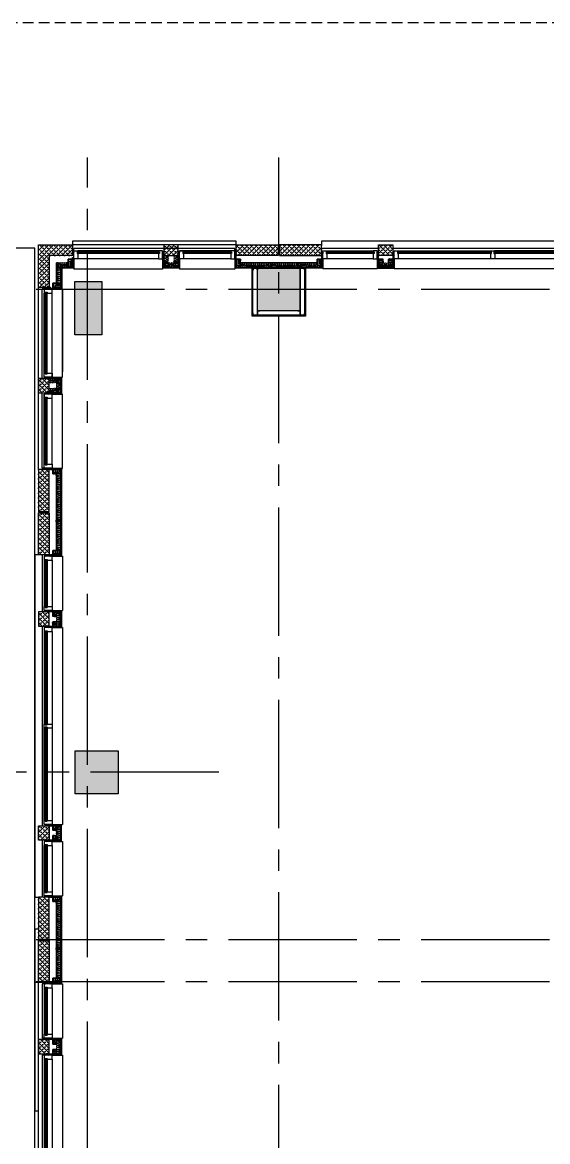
# Model space of a CAD drawing. Header units: inches. Extents: x 492 to 3438, y 475 to 1734.
# Drawn here: x 940 to 1234, y 1106 to 1734 of the extents above; entities that cross this region are included whole.
import ezdxf

# ---------------------------------------------------------------- set-up
doc = ezdxf.new("R2010")
doc.units = ezdxf.units.IN
doc.header["$LTSCALE"] = 96
doc.header["$MEASUREMENT"] = 0
doc.linetypes.add('CENTER2', pattern=[1.125, 0.75, -0.125, 0.125, -0.125])
doc.linetypes.add('HIDDEN4', pattern=[0.09375, 0.0625, -0.03125])
for name, color, linetype in [('A-Cols-Bldg', 235, 'Continuous'), ('A-Glaz-Exst', 53, 'Continuous'), ('A-GRID-LINE', 13, 'CENTER2'), ('A-Wall-Bldg', 235, 'Continuous'), ('A-Wall-Bldg-Belw', 235, 'HIDDEN4'), ('DET-02', 5, 'Continuous'), ('DET-09', 33, 'Continuous'), ('NB-WIND-SILL', 8, 'Continuous')]:
    doc.layers.add(name, color=color, linetype=linetype)

# ---------------------------------------------------------------- blocks, each defined once
blk = doc.blocks.new('ww-45t-top-bottom')
blk.add_lwpolyline([(0, 0), (0, -2.25), (-0.56, -2.25)])
blk.add_lwpolyline([(0, -2.25), (-0.56, -2.25), (-0.56, -1.81), (-1.56, -1.81), (-1.56, -2.25), (-4.5, -2.25), (-4.5, 0), (0, 0)], close=True)
blk = doc.blocks.new('ww-45t-mid')
at = {"flags": 128}
blk.add_lwpolyline([(-0.56, 0), (0, 0), (0, -2.25), (-0.56, -2.25), (-0.56, -1.81), (-1.56, -1.81), (-1.56, -2.25), (-4.5, -2.25), (-4.5, 0), (-1.56, 0), (-1.56, -0.44), (-0.56, -0.44)], close=True, dxfattribs=at)
blk.add_lwpolyline([(-0.56, 0), (0, 0), (0, -2.25), (-0.56, -2.25)], dxfattribs=at)
blk = doc.blocks.new('sealant-plan')
at = {"layer": 'DET-09'}
for radius, start, end in [(0.5, 194.38833, 345.61145), (0.438, 196.4986, 343.50119), (0.375, 199.34917, 340.65062), (0.312, 203.42757, 336.57222)]:
    blk.add_arc((0.48, 0.12), radius, start, end, dxfattribs=at)
blk = doc.blocks.new('sealant-backer-rod-plan')
at = {"layer": 'DET-02'}
blk.add_arc((0, -1.5), 0.312, 23.42778, 156.57243, dxfattribs=at)
at = {"layer": 'DET-09'}
blk.add_circle((0, -0.5), 0.5, dxfattribs=at)
for radius, start, end in [(0.5, 14.38855, 165.61167), (0.438, 16.49881, 163.5014), (0.375, 19.34938, 160.65083)]:
    blk.add_arc((0, -1.5), radius, start, end, dxfattribs=at)
blk = doc.blocks.new('sealant-backer-rod-blocking')
for p, q in [((-0.74, 4.62), (0.01, 4.62)), ((-0.74, 4.62), (0.01, 1.92)), ((-0.74, 1.92), (0.01, 4.62)), ((-0.74, 4.62), (-0.74, 1.92)), ((0.01, 1.92), (-0.74, 1.92)), ((0.01, 4.62), (0.01, 1.92))]:
    blk.add_line(p, q)
at = {"xscale": 0.75, "yscale": 0.9000000000000057}
blk.add_blockref('sealant-backer-rod-plan', (-0.36, 1.92), dxfattribs=at)
at = {"xscale": 0.75}
blk.add_blockref('sealant-plan', (-0.73, 5), dxfattribs=at)
blk = doc.blocks.new('MTL_STD_2_1-2')
for p, q in [((0, 0.05), (0, 0.95)), ((0.05, 1), (0.31, 1)), ((2.45, 0), (0.05, 0)), ((0.31, 0.94), (0.06, 0.94)), ((0.06, 0.94), (0.06, 0.06)), ((0.06, 0.06), (2.44, 0.06)), ((0.31, 1), (0.31, 0.94)), ((2.19, 0.94), (2.19, 1)), ((2.19, 1), (2.45, 1)), ((2.44, 0.94), (2.19, 0.94)), ((2.44, 0.06), (2.44, 0.94)), ((2.5, 0.95), (2.5, 0.05))]:
    blk.add_line(p, q)
for centre, start, end in [((0.05, 0.95), 90, 180), ((0.05, 0.05), 180, 270), ((2.45, 0.95), 0, 90), ((2.45, 0.05), 270, 0)]:
    blk.add_arc(centre, 0.0469, start, end)
blk = doc.blocks.new('wind-ext-doublebay-schemeb-06-08flrs')
at = {"layer": 'A-Wall-Bldg'}
h = blk.add_hatch(dxfattribs=at)
h.set_pattern_fill('GYPBOARD', color=256, scale=0.2, style=0)
h.set_pattern_definition([(37.5, (-1566, 1457.34094), (-0.01259867, 0.385364754), [0, -0.304, 0, -0.34, 0, -0.325]), (7.5, (-1566, 1457.34094), (0.35395534, 0.56442921), [0, -0.164, 0, -0.274, 0, -0.105]), (327.5, (-1566.246, 1457.34094), (0.62282837, 0.00113181), [0, -0.1, 0, -0.36, 0, -0.47]), (317.5, (-1566.246, 1457.34094), (0.60122532, 0.17553511), [0, -0.05, 0, -0.236, 0, -0.27])])
h.paths.add_polyline_path([(34.5, 7.01), (25.5, 7.01), (25.5, 0), (26, 0), (26, 6.51), (34, 6.51), (34, 0), (34.5, 0)])
h = blk.add_hatch(dxfattribs=at)
h.set_pattern_fill('GYPBOARD', color=256, scale=0.2, style=0)
h.set_pattern_definition([(142.5, (1746, 1457.34094), (0.01259867, 0.385364754), [0, -0.304, 0, -0.34, 0, -0.325]), (172.5, (1746, 1457.34094), (-0.35395534, 0.56442921), [0, -0.164, 0, -0.274, 0, -0.105]), (212.5, (1746.246, 1457.34094), (-0.62282837, 0.00113181), [0, -0.1, 0, -0.36, 0, -0.47]), (222.5, (1746.246, 1457.34094), (-0.60122532, 0.17553511), [0, -0.05, 0, -0.236, 0, -0.27])])
h.paths.add_polyline_path([(145.5, 7.01), (154.5, 7.01), (154.5, 0), (154, 0), (154, 6.51), (146, 6.51), (146, 0), (145.5, 0)])
h = blk.add_hatch(dxfattribs=at)
h.set_pattern_fill('PRECAST', color=256, scale=20, style=0)
h.set_pattern_definition([(45, (-3317.7184, 1014), (-1.3258252, 1.3258252), []), (45, (-3316.3926, 1014), (-1.3258252, 1.3258252), [0, -1.875])])
h.paths.add_polyline_path([(34, -2.18), (34, -2.18), (34, -2.18), (34, -0.21), (34, -0.21), (34, -0.21), (34, 0), (26, 0), (26, -6), (34, -6)])
h = blk.add_hatch(dxfattribs=at)
h.set_pattern_fill('PRECAST', color=256, scale=20, style=0)
h.set_pattern_definition([(135, (3497.7184, 1014), (1.3258252, 1.3258252), []), (135, (3496.3926, 1014), (1.3258252, 1.3258252), [0, -1.875])])
h.paths.add_polyline_path([(146, -2.18), (146, -2.18), (146, -2.18), (146, -0.21), (146, -0.21), (146, -0.21), (146, 0), (154, 0), (154, -6), (146, -6)])
at = {"layer": 'A-Glaz-Exst', "linetype": 'Continuous'}
for p, q in [((-3, 1.75, 0), (23, 1.75, 0)), ((37, 1.75, 0), (88.88, 1.75)), ((91.12, 1.75), (143, 1.75, 0)), ((157, 1.75), (183, 1.75)), ((-3.43, -1.19, 0), (23.44, -1.19, 0)), ((-3.43, -2.19, 0), (23.07, -2.19, 0)), ((-3, -2.75), (23.19, -2.75)), ((36.57, -1.19, 0), (88.88, -1.19)), ((36.57, -1.44, 0), (89.32, -1.44)), ((36.57, -1.94, 0), (89.32, -1.94)), ((36.57, -2.19, 0), (89.32, -2.19, 0)), ((36.82, -1.94, 0), (36.82, -1.44, 0)), ((37, -2.75), (89.07, -2.75))]:
    blk.add_line(p, q, dxfattribs=at)
at = {"layer": 'A-Glaz-Exst'}
for p, q in [((-6, -4), (26, -4)), ((-3.43, -1.44, 0), (23.44, -1.44, 0)), ((-3.43, -1.94, 0), (23.44, -1.94, 0)), ((-3.18, -1.94, 0), (-3.18, -1.44, 0)), ((23.19, -1.94, 0), (23.19, -1.44, 0)), ((34, -4), (146, -4)), ((89.07, -1.94), (89.07, -1.44)), ((90.68, -1.19, 0), (143.44, -1.19, 0)), ((143.44, -1.44, 0), (90.68, -1.44, 0)), ((143.44, -1.94, 0), (90.68, -1.94, 0)), ((90.68, -2.19, 0), (143.44, -2.19, 0)), ((90.94, -1.94), (90.94, -1.44)), ((143.19, -2.75, 0), (91.12, -2.75)), ((143.18, -1.94, 0), (143.18, -1.44, 0)), ((154, -4), (186, -4)), ((156.57, -1.19, 0), (183.44, -1.19, 0)), ((183.44, -1.44, 0), (156.57, -1.44, 0)), ((183.44, -1.94, 0), (156.57, -1.94, 0)), ((156.81, -1.94, 0), (156.81, -1.44, 0)), ((157, -2.19, 0), (183, -2.19, 0)), ((183, -2.75), (157, -2.75)), ((183.19, -1.94, 0), (183.19, -1.44, 0))]:
    blk.add_line(p, q, dxfattribs=at)
at = {"layer": 'A-Wall-Bldg'}
for p, q in [((-5.25, 1.75), (-5.25, 7.51)), ((25.25, 1.75), (25.25, 7.51)), ((25.5, 0), (25.5, 7.01)), ((25.5, 7.01), (34.5, 7.01)), ((34, 6.51), (26, 6.51)), ((26, 6.51), (26, 0)), ((34, 0), (34, 6.51)), ((34.5, 7.01), (34.5, 0)), ((34.75, 1.75), (34.75, 7.51)), ((145.25, 1.75), (145.25, 7.51)), ((154.5, 7.01), (145.5, 7.01)), ((145.5, 7.01), (145.5, 0)), ((146, 0), (146, 6.51)), ((146, 6.51), (154, 6.51)), ((154, 6.51), (154, 0)), ((154.5, 0), (154.5, 7.01)), ((154.75, 7.51), (185.25, 7.51)), ((154.75, 1.75), (154.75, 7.51)), ((185.25, 1.75), (185.25, 7.51)), ((26, 0), (25.5, 0)), ((34.5, 0), (34, 0)), ((145.5, 0), (146, 0)), ((154, 0), (154.5, 0))]:
    blk.add_line(p, q, dxfattribs=at)
at = {"layer": 'A-Wall-Bldg', "linetype": 'Continuous'}
for p, q in [((-5.25, 7.51), (25.25, 7.51)), ((34.75, 7.51), (145.25, 7.51)), ((28.5, 3.04), (28.5, 2)), ((31.5, 3.04), (31.5, 2)), ((148.5, 3.04), (148.5, 2)), ((151.5, 3.04), (151.5, 2))]:
    blk.add_line(p, q, dxfattribs=at)
at = {"layer": 'A-Wall-Bldg', "elevation": 0}
for points in [[(26.06, 4.07, 0.476748), (26.64, 4.54), (26.28, 5.98, -0.414214), (26.76, 6.46, -0.414214), (27.24, 5.98), (26.88, 4.54, 1), (27.84, 4.54), (27.48, 5.98, -0.414214), (27.96, 6.46, -0.414214), (28.44, 5.98), (28.08, 4.54, 1), (29.04, 4.54), (28.68, 5.98, -0.414214), (29.16, 6.46, -0.414214), (29.64, 5.98), (29.28, 4.54, 1), (30.23, 4.54), (29.87, 5.98, -0.414214), (30.35, 6.46, -0.414214), (30.83, 5.98), (30.47, 4.54, 1), (31.43, 4.54), (31.07, 5.98, -0.414214), (31.55, 6.46, -0.414214), (32.03, 5.98), (31.67, 4.54, 1), (32.63, 4.54), (32.27, 5.98, -0.414214), (32.75, 6.46, -0.414214), (33.23, 5.98), (32.87, 4.54, 1), (33.83, 4.54), (33.47, 5.98, -0.354346), (33.85, 6.45, -0.354346)], [(153.94, 4.07, -0.476748), (153.36, 4.54), (153.72, 5.98, 0.414214), (153.24, 6.46, 0.414214), (152.76, 5.98), (153.12, 4.54, -1), (152.16, 4.54), (152.52, 5.98, 0.414214), (152.04, 6.46, 0.414214), (151.56, 5.98), (151.92, 4.54, -1), (150.96, 4.54), (151.32, 5.98, 0.414214), (150.84, 6.46, 0.414214), (150.36, 5.98), (150.72, 4.54, -1), (149.77, 4.54), (150.13, 5.98, 0.414214), (149.65, 6.46, 0.414214), (149.17, 5.98), (149.53, 4.54, -1), (148.57, 4.54), (148.93, 5.98, 0.414214), (148.45, 6.46, 0.414214), (147.97, 5.98), (148.33, 4.54, -1), (147.37, 4.54), (147.73, 5.98, 0.414214), (147.25, 6.46, 0.414214), (146.77, 5.98), (147.13, 4.54, -1), (146.17, 4.54), (146.53, 5.98, 0.354346), (146.15, 6.45, 0.354346)], [(26.11, 2.07, -0.140297), (26.04, 2.33, -0.414214), (26.52, 2.81), (27.96, 2.45, 1), (27.96, 3.41), (26.52, 3.05, -0.414214), (26.04, 3.53, -0.414214), (26.52, 4), (27.96, 3.65, 0.306638), (28.4, 3.95)], [(33.85, 2.01, 0.239205), (33.46, 2.21), (32.02, 1.85, -0.414214), (31.54, 2.33, -0.414214), (32.02, 2.81), (33.46, 2.45, 1), (33.46, 3.41), (32.02, 3.05, -0.414214), (31.54, 3.53, -0.414214), (32.02, 4), (33.46, 3.65, 0.306638), (33.9, 3.95)], [(146.15, 2.01, -0.239205), (146.54, 2.21), (147.98, 1.85, 0.414214), (148.46, 2.33, 0.414214), (147.98, 2.81), (146.54, 2.45, -1), (146.54, 3.41), (147.98, 3.05, 0.414214), (148.46, 3.53, 0.414214), (147.98, 4), (146.54, 3.65, -0.306638), (146.1, 3.95)], [(153.89, 2.07, 0.140297), (153.96, 2.33, 0.414214), (153.48, 2.81), (152.04, 2.45, -1), (152.04, 3.41), (153.48, 3.05, 0.414214), (153.96, 3.53, 0.414214), (153.48, 4), (152.04, 3.65, -0.306638), (151.6, 3.95)]]:
    blk.add_lwpolyline(points, format="xyb", dxfattribs=at)
at = {"layer": 'A-Wall-Bldg', "flags": 128}
for points in [[(26, 0), (26, -6), (34, -6), (34, 0), (26, 0)], [(154, 0), (154, -6), (146, -6), (146, 0), (154, 0)]]:
    blk.add_lwpolyline(points, dxfattribs=at)
at = {"layer": 'A-Wall-Bldg', "linetype": 'Continuous', "flags": 128}
blk.add_lwpolyline([(-6, -6), (-6, -8), (186, -8), (186, -6)], dxfattribs=at)
at = {"layer": 'A-Glaz-Exst'}
for p, yscale in [((-5.26, -2.75), 0.7000000000000455), ((25.99, -2.75, 0), 0.5499999999999545)]:
    blk.add_blockref('sealant-backer-rod-blocking', p, dxfattribs=dict(at, yscale=yscale))
at = {"layer": 'A-Glaz-Exst', "linetype": 'Continuous', "xscale": -1, "rotation": 90}
for p in [(-5.25, -2.75), (34.75, -2.75, 0), (154.75, -2.75, 0)]:
    blk.add_blockref('ww-45t-top-bottom', p, dxfattribs=at)
at = {"layer": 'A-Glaz-Exst', "linetype": 'Continuous', "rotation": 270}
for name, p in [('ww-45t-top-bottom', (25.25, -2.75, 0)), ('ww-45t-mid', (91.12, -2.75)), ('ww-45t-top-bottom', (145.25, -2.75, 0)), ('ww-45t-top-bottom', (185.25, -2.75))]:
    blk.add_blockref(name, p, dxfattribs=at)
at = {"layer": 'A-Glaz-Exst', "linetype": 'Continuous', "yscale": 0.5499999999999545}
blk.add_blockref('sealant-backer-rod-blocking', (34.74, -2.75), dxfattribs=at)
at = {"layer": 'A-Glaz-Exst', "xscale": -1, "yscale": 0.5499999999999545}
for p in [(145.26, -2.75), (154.01, -2.75, 0)]:
    blk.add_blockref('sealant-backer-rod-blocking', p, dxfattribs=at)
at = {"layer": 'A-Wall-Bldg'}
for p, rotation in [((26, 6.51), 270), ((146, 6.51, 0), 270), ((148.5, 4.01), 180), ((154, 4.01), 180)]:
    blk.add_blockref('MTL_STD_2_1-2', p, dxfattribs=dict(at, rotation=rotation))
at = {"layer": 'A-Wall-Bldg', "xscale": -1}
for p, rotation in [((34, 6.51, 0), 90), ((154, 6.51), 90), ((26, 4.01), 180), ((31.5, 4.01), 180)]:
    blk.add_blockref('MTL_STD_2_1-2', p, dxfattribs=dict(at, rotation=rotation))
at = {"layer": 'A-Wall-Bldg'}
for p in [(26, 2), (31.5, 2)]:
    blk.add_blockref('MTL_STD_2_1-2', p, dxfattribs=at)
at = {"layer": 'A-Wall-Bldg', "xscale": -1}
for p in [(148.5, 2), (154, 2)]:
    blk.add_blockref('MTL_STD_2_1-2', p, dxfattribs=at)
at = {"layer": 'A-Wall-Bldg', "yscale": 0.7000000000000455}
blk.add_blockref('sealant-backer-rod-blocking', (185.99, -2.75), dxfattribs=at)
blk = doc.blocks.new('typ-pier-no-col')
at = {"layer": 'A-Wall-Bldg', "linetype": 'Continuous'}
h = blk.add_hatch(dxfattribs=at)
h.set_pattern_fill('GYPBOARD', color=256, scale=0.25, angle=270, style=0)
h.set_pattern_definition([(307.5, (-2232, 1380.22448), (0.48170594, 0.01574834), [0, -0.38, 0, -0.425, 0, -0.40625]), (277.5, (-2232, 1380.2245), (0.70553652, -0.44244418), [0, -0.205, 0, -0.3425, 0, -0.13125]), (237.5, (-2232, 1380.53198), (0.001414763, -0.778535465), [0, -0.125, 0, -0.45, 0, -0.5875]), (227.5, (-2232, 1380.532), (0.21941889, -0.75153165), [0, -0.0625, 0, -0.295, 0, -0.3375])])
h.paths.add_polyline_path([(48.5, 13.01), (-0.5, 13.01), (-0.5, 6.75), (0, 6.75), (0, 12.51), (48, 12.51), (48, 12.02, -0.019632), (48, 11.98), (48, 10.82, -0.019632), (48, 10.78), (48, 9.62, -0.019632), (48, 9.58), (48, 8.42, -0.019632), (48, 8.38), (48, 7.22, -0.019632), (48, 7.19), (48, 6.75), (48.5, 6.75)])
at = {"layer": 'A-Wall-Bldg'}
h = blk.add_hatch(dxfattribs=at)
h.set_pattern_fill('PRECAST', color=256, scale=20, style=0)
h.set_pattern_definition([(45, (-792, 1107.964), (-1.3258252, 1.3258252), []), (45, (-790.6742, 1107.964), (-1.3258252, 1.3258252), [0, -1.875])])
h.paths.add_polyline_path([(30.25, 6), (24.38, 6), (24.38, 0), (48, 0), (48, 6)])
h.paths.add_polyline_path([(0, 6), (0, 0), (23.63, 0), (23.63, 6), (17.63, 6)])
for p, q in [((2.5, 10.51), (2.5, 8)), ((3.45, 10.01, 0), (44.55, 10.01)), ((45.5, 10.56), (45.5, 8))]:
    blk.add_line(p, q, dxfattribs=at)
at = {"layer": 'A-Wall-Bldg', "flags": 128}
for points in [[(-0.5, 6.75), (-0.5, 13.01), (48.5, 13.01), (48.5, 6.75)], [(-0.5, 6.75), (0, 6.75), (0, 12.51), (48, 12.51), (48, 6.75), (48.5, 6.75)], [(23.63, 0), (23.63, 6), (17.63, 6), (17.63, 6), (0, 6), (0, 0), (23.63, 0), (23.63, 0)], [(24.38, 0), (24.38, 6), (30.25, 6), (30.25, 6), (48, 6), (48, 0), (24.38, 0), (24.38, 0)]]:
    blk.add_lwpolyline(points, dxfattribs=at)
at = {"layer": 'A-Wall-Bldg', "elevation": 0}
for points in [[(2.28, 8, 0.254883), (2.5, 8.4, 0.414214), (2.02, 8.88), (0.58, 8.52, -0.414214), (0.1, 9, -0.414214), (0.58, 9.48), (2.02, 9.12, 1), (2.02, 10.08), (0.58, 9.72, -0.414214), (0.1, 10.2, -0.414214), (0.58, 10.68), (2.02, 10.32, 1), (2.02, 11.28), (0.58, 10.92, -0.414214), (0.1, 11.4, -0.414214), (0.58, 11.88), (2.02, 11.52, 1), (2.02, 12.48), (0.58, 12.12, -0.363308), (0.11, 12.51)], [(0.15, 8, -0.295402), (0.58, 8.28), (1.72, 8)], [(45.56, 12.46, 0.363539), (45.17, 11.98), (45.53, 10.55, -0.414214), (45.05, 10.07, -0.414214), (44.57, 10.55), (44.93, 11.98, 1), (43.97, 11.98), (44.33, 10.55, -0.414214), (43.85, 10.07, -0.414214), (43.37, 10.55), (43.73, 11.98, 1), (42.77, 11.98), (43.13, 10.55, -0.414214), (42.65, 10.07, -0.062848), (42.53, 10.05, -0.414214), (42.05, 10.53), (42.41, 11.97, 1), (41.45, 11.97), (41.81, 10.53, -0.414214), (41.33, 10.05, -0.414214), (40.85, 10.53), (41.21, 11.97, 1), (40.26, 11.97), (40.61, 10.53, -0.414214), (40.14, 10.05, -0.414214), (39.66, 10.53), (40.02, 11.97, 1), (39.06, 11.97), (39.42, 10.53, -0.414214), (38.94, 10.05, -0.414214), (38.46, 10.53), (38.82, 11.97, 1), (37.86, 11.97), (38.22, 10.53, -0.414214), (37.74, 10.05, -0.414214), (37.26, 10.53), (37.62, 11.97, 0.414214), (37.14, 12.45, 0.414214), (36.66, 11.97), (37.02, 10.53, -0.414214), (36.54, 10.05, -0.414214), (36.06, 10.53), (36.42, 11.97, 1), (35.46, 11.97), (35.82, 10.53, -0.414214), (35.34, 10.05, -0.414214), (34.87, 10.53), (35.22, 11.97, 1), (34.27, 11.97), (34.63, 10.53, -0.414214), (34.15, 10.05, -0.414214), (33.67, 10.53), (34.03, 11.97, 1), (33.07, 11.97), (33.43, 10.53, -0.414214), (32.95, 10.05, -0.414214), (32.47, 10.53), (32.83, 11.97, 1), (31.87, 11.97), (32.23, 10.53, -0.414214), (31.75, 10.05, -0.062848), (31.63, 10.07, -0.414214), (31.15, 10.55), (31.51, 11.98, 1), (30.55, 11.98), (30.91, 10.55, -0.414214), (30.43, 10.07, -0.414214), (29.95, 10.55), (30.31, 11.98, 1), (29.36, 11.98), (29.71, 10.55, -0.414214), (29.24, 10.07, -0.414214), (28.76, 10.55), (29.12, 11.98, 0.414214), (28.64, 12.46, 0.414214), (28.16, 11.98), (28.52, 10.55, -0.414214), (28.04, 10.07, -0.414214), (27.56, 10.55), (27.92, 11.98, 1), (26.96, 11.98), (27.32, 10.55, -0.414214), (26.84, 10.07, -0.414214), (26.36, 10.55), (26.72, 11.98, 1), (25.76, 11.98), (26.12, 10.55, -0.414214), (25.64, 10.07, -0.062848), (25.52, 10.05, -0.414214), (25.04, 10.53), (25.4, 11.97, 1), (24.44, 11.97), (24.8, 10.53, -0.414214), (24.33, 10.05, -0.414214), (23.85, 10.53), (24.21, 11.97, 1), (23.25, 11.97), (23.61, 10.53, -0.414214), (23.13, 10.05, -0.414214), (22.65, 10.53), (23.01, 11.97, 1), (22.05, 11.97), (22.41, 10.53, -0.414214), (21.93, 10.05, -0.414214), (21.45, 10.53), (21.81, 11.97, 1), (20.85, 11.97), (21.21, 10.53, -0.414214), (20.73, 10.05, -0.414214), (20.25, 10.53), (20.61, 11.97, 0.414214), (20.13, 12.45, 0.414214), (19.65, 11.97), (20.01, 10.53, -0.414214), (19.53, 10.05, -0.414214), (19.05, 10.53), (19.41, 11.97, 1), (18.46, 11.97), (18.81, 10.53, -0.414214), (18.34, 10.05, -0.414214), (17.86, 10.53), (18.22, 11.97, 1), (17.26, 11.97), (17.62, 10.53, -0.414214), (17.14, 10.05, -0.414214), (16.66, 10.53), (17.02, 11.97, 1), (16.06, 11.97), (16.42, 10.53, -0.414214), (15.94, 10.05, -0.414214), (15.46, 10.53), (15.82, 11.97, 1), (14.86, 11.97), (15.22, 10.53, -0.414214), (14.74, 10.05, -0.062848), (14.62, 10.07, -0.414214), (14.14, 10.55), (14.5, 11.98, 1), (13.54, 11.98), (13.9, 10.55, -0.414214), (13.43, 10.07, -0.414214), (12.95, 10.55), (13.31, 11.98, 1), (12.35, 11.98), (12.71, 10.55, -0.414214), (12.23, 10.07, -0.414214), (11.75, 10.55), (12.11, 11.98, 0.414214), (11.63, 12.46, 0.414214), (11.15, 11.98), (11.51, 10.55, -0.414214), (11.03, 10.07, -0.414214), (10.55, 10.55), (10.91, 11.98, 1), (9.95, 11.98), (10.31, 10.55, -0.414214), (9.83, 10.07, -0.414214), (9.35, 10.55), (9.71, 11.98, 1), (8.75, 11.98), (9.11, 10.55, -0.414214), (8.63, 10.07, -0.062848), (8.51, 10.05, -0.414214), (8.04, 10.53), (8.39, 11.97, 1), (7.44, 11.97), (7.8, 10.53, -0.414214), (7.32, 10.05, -0.414214), (6.84, 10.53), (7.2, 11.97, 1), (6.24, 11.97), (6.6, 10.53, -0.414214), (6.12, 10.05, -0.414214), (5.64, 10.53), (6, 11.97, 1), (5.04, 11.97), (5.4, 10.53, -0.414214), (4.92, 10.05, -0.414214), (4.44, 10.53), (4.8, 11.97, 1), (3.84, 11.97), (4.2, 10.53, -0.414214), (3.72, 10.05, -0.414214), (3.24, 10.53), (3.6, 11.97, 0.414214), (3.12, 12.45)], [(45.65, 8, -0.295402), (46.08, 8.28), (47.52, 7.92, 0.414214), (48, 8.4, 0.414214), (47.52, 8.88), (46.08, 8.52, -0.414214), (45.6, 9, -0.414214), (46.08, 9.48), (47.52, 9.12, 1), (47.52, 10.08), (46.08, 9.72, -0.414214), (45.6, 10.2, -0.414214), (46.08, 10.68), (47.52, 10.32, 1), (47.52, 11.28), (46.08, 10.92, -0.414214), (45.6, 11.4, -0.414214), (46.08, 11.88), (47.52, 11.52, 1), (47.52, 12.48), (46.08, 12.12, -0.363308), (45.61, 12.51)]]:
    blk.add_lwpolyline(points, format="xyb", dxfattribs=at)
at = {"layer": 'A-Wall-Bldg', "xscale": -1}
for p, rotation in [((0, 12.51, 0), 180), ((13.5, 12.51, 0), 90), ((45.5, 12.51, 0), 90)]:
    blk.add_blockref('MTL_STD_2_1-2', p, dxfattribs=dict(at, rotation=rotation))
at = {"layer": 'A-Wall-Bldg'}
blk.add_blockref('MTL_STD_2_1-2', (0, 8), dxfattribs=at)
for p, rotation in [((2.5, 12.51, 0), 270), ((28.5, 12.51, 0), 270), ((48, 12.51, 0), 180)]:
    blk.add_blockref('MTL_STD_2_1-2', p, dxfattribs=dict(at, rotation=rotation))
for name, p, xscale in [('MTL_STD_2_1-2', (48, 8), -1), ('sealant-backer-rod-plan', (24, 1.38), -0.75)]:
    blk.add_blockref(name, p, dxfattribs=dict(at, xscale=xscale))
at = {"layer": 'A-Wall-Bldg', "yscale": 0.7000000000002728}
blk.add_blockref('sealant-backer-rod-blocking', (48.74, 3.25, 0), dxfattribs=at)
blk = doc.blocks.new('wind-ext-doublebay-schemeb.2-06-08flrs')
at = {"layer": 'A-Wall-Bldg'}
h = blk.add_hatch(dxfattribs=at)
h.set_pattern_fill('GYPBOARD', color=256, scale=0.2, angle=90, style=0)
h.set_pattern_definition([(127.5, (-1012.25, -3462.9684), (-0.385364754, -0.012598672), [0, -0.304, 0, -0.34, 0, -0.325]), (97.5, (-1012.25, -3462.9684), (-0.56442921, 0.35395534), [0, -0.164, 0, -0.274, 0, -0.105]), (57.5, (-1012.25, -3463.2144), (-0.00113181, 0.622828372), [0, -0.1, 0, -0.36, 0, -0.47]), (47.5, (-1012.25, -3463.2144), (-0.17553511, 0.60122532), [0, -0.05, 0, -0.236, 0, -0.27])])
h.paths.add_polyline_path([(-5.25, -119.75), (1.75, -119.75), (1.75, -119.25), (-4.75, -119.25), (-4.75, -111.25), (1.75, -111.25), (1.75, -110.75), (-5.25, -110.75)])
h = blk.add_hatch(dxfattribs=at)
h.set_pattern_fill('PRECAST', color=256, scale=20, angle=90, style=0)
h.set_pattern_definition([(135, (-1012.25, -3462.9684), (-1.3258252, -1.3258252), []), (135, (-1012.25, -3461.6426), (-1.3258252, -1.3258252), [0, -1.875])])
h.paths.add_polyline_path([(3.93, -111.25), (3.93, -111.25), (3.93, -111.25), (1.96, -111.25), (1.96, -111.25), (1.96, -111.25), (1.75, -111.25), (1.75, -119.25), (7.75, -119.25), (7.75, -111.25)])
at = {"layer": 'A-Glaz-Exst', "linetype": 'Continuous'}
for p, q in [((0, -53.94), (0, -2.25)), ((0, -108.25), (0, -56.19, 0)), ((2.94, -108.69), (2.94, -56.18, 0)), ((3.94, -108.69), (3.94, -56.18)), ((0, -148.25), (0, -122.25)), ((2.94, -148.69), (2.94, -121.82)), ((3.94, -148.69), (3.94, -122.19)), ((4.5, -148.25), (4.5, -122.06))]:
    blk.add_line(p, q, dxfattribs=at)
at = {"layer": 'A-Glaz-Exst'}
for p, q in [((2.94, -54.38), (2.94, -1.82)), ((3.19, -1.82), (3.19, -54.38)), ((3.69, -2.07), (3.19, -2.07)), ((3.69, -1.82), (3.69, -54.38)), ((3.94, -53.94), (3.94, -1.82)), ((4.5, -2.25), (4.5, -53.94)), ((5.75, -110.5), (5.75, 0)), ((3.69, -54.13, 0), (3.19, -54.13, 0)), ((3.19, -108.69), (3.19, -55.76, 0)), ((3.69, -56.01, 0), (3.19, -56.01, 0)), ((3.69, -108.69), (3.69, -55.74, 0)), ((4.5, -108.25), (4.5, -56.18)), ((3.69, -108.44), (3.19, -108.44)), ((4.5, -110.5), (5.75, -110.5)), ((3.19, -148.69), (3.19, -121.82)), ((3.69, -122.07), (3.19, -122.07)), ((3.69, -148.69), (3.69, -121.82)), ((4.5, -120), (5.75, -120)), ((5.75, -150.5), (5.75, -120)), ((3.69, -148.44), (3.19, -148.44)), ((4.5, -150.5), (5.75, -150.5))]:
    blk.add_line(p, q, dxfattribs=at)
at = {"layer": 'A-Wall-Bldg'}
for p, q in [((7.75, 0.75, 0), (7.75, -151.25, 0)), ((0, 0, 0), (-5.76, 0, 0)), ((0, -110.5, 0), (-5.76, -110.5, 0)), ((0, -120, 0), (-5.76, -120, 0)), ((0, -150.5, 0), (-5.76, -150.5, 0)), ((7.75, -151.25, 0), (9.75, -151.25, 0))]:
    blk.add_line(p, q, dxfattribs=at)
at = {"layer": 'A-Wall-Bldg', "linetype": 'Continuous'}
for p, q in [((-5.76, -110.5, 0), (-5.76, 0, 0)), ((-1.29, -113.75), (-0.25, -113.75)), ((-1.29, -116.75), (-0.25, -116.75)), ((-5.76, -150.5, 0), (-5.76, -120, 0))]:
    blk.add_line(p, q, dxfattribs=at)
at = {"layer": 'A-Wall-Bldg', "elevation": 0, "flags": 128}
for points in [[(1.75, -119.75), (-5.25, -119.75), (-5.25, -110.75), (1.75, -110.75)], [(1.75, -110.75), (1.75, -111.25), (-4.75, -111.25), (-4.75, -119.25), (1.75, -119.25), (1.75, -119.75)], [(1.75, -119.25), (7.75, -119.25), (7.75, -111.25), (1.75, -111.25), (1.75, -119.25)]]:
    blk.add_lwpolyline(points, dxfattribs=at)
at = {"layer": 'A-Wall-Bldg', "elevation": 0}
for points in [[(-2.31, -119.19, 0.476748), (-2.78, -118.61), (-4.22, -118.97, -0.414214), (-4.7, -118.49, -0.414214), (-4.22, -118.01), (-2.78, -118.37, 1), (-2.78, -117.41), (-4.22, -117.77, -0.414214), (-4.7, -117.29, -0.414214), (-4.22, -116.81), (-2.78, -117.17, 1), (-2.78, -116.21), (-4.22, -116.57, -0.414214), (-4.7, -116.09, -0.414214), (-4.22, -115.61), (-2.78, -115.97, 1), (-2.78, -115.02), (-4.22, -115.38, -0.414214), (-4.7, -114.9, -0.414214), (-4.22, -114.42), (-2.78, -114.78, 1), (-2.78, -113.82), (-4.22, -114.18, -0.414214), (-4.7, -113.7, -0.414214), (-4.22, -113.22), (-2.78, -113.58, 1), (-2.78, -112.62), (-4.22, -112.98, -0.414214), (-4.7, -112.5, -0.414214), (-4.22, -112.02), (-2.78, -112.38, 1), (-2.78, -111.42), (-4.22, -111.78, -0.354346), (-4.69, -111.4, -0.354346)], [(-0.25, -113.59, -0.182025), (-0.57, -113.71, -0.414214), (-1.05, -113.23), (-0.69, -111.79, 1), (-1.64, -111.79), (-1.28, -113.23, -0.414214), (-1.76, -113.71, -0.414214), (-2.24, -113.23), (-1.88, -111.79, 0.306638), (-2.18, -111.35)], [(-0.25, -119.09, -0.182025), (-0.57, -119.21, -0.414214), (-1.05, -118.73), (-0.69, -117.29, 1), (-1.64, -117.29), (-1.28, -118.73, -0.414214), (-1.76, -119.21, -0.414214), (-2.24, -118.73), (-1.88, -117.29, 0.306638), (-2.18, -116.85)]]:
    blk.add_lwpolyline(points, format="xyb", dxfattribs=at)
at = {"layer": 'NB-WIND-SILL'}
blk.add_line((4.5, 0), (5.75, 0), dxfattribs=at)
at = {"layer": 'A-Glaz-Exst'}
blk.add_blockref('ww-45t-top-bottom', (4.5, 0), dxfattribs=at)
at = {"layer": 'A-Glaz-Exst', "linetype": 'Continuous'}
for name, p in [('ww-45t-mid', (4.5, -53.94)), ('ww-45t-top-bottom', (4.5, -120))]:
    blk.add_blockref(name, p, dxfattribs=at)
at = {"layer": 'A-Glaz-Exst', "linetype": 'Continuous', "xscale": -1, "rotation": 180}
for p in [(4.5, -110.5), (4.5, -150.5)]:
    blk.add_blockref('ww-45t-top-bottom', p, dxfattribs=at)
at = {"layer": 'A-Glaz-Exst', "yscale": 0.5499999999997272, "rotation": 90}
for p in [(4.5, -110.51), (4.5, -119.26)]:
    blk.add_blockref('sealant-backer-rod-blocking', p, dxfattribs=at)
at = {"layer": 'A-Wall-Bldg', "xscale": -1}
for p, rotation in [((-4.75, -111.25, 0), 180), ((-2.25, -113.75), 270), ((-2.25, -119.25), 270)]:
    blk.add_blockref('MTL_STD_2_1-2', p, dxfattribs=dict(at, rotation=rotation))
at = {"layer": 'A-Wall-Bldg', "rotation": 90}
for p in [(-0.25, -113.75, 0), (-0.25, -119.25, 0)]:
    blk.add_blockref('MTL_STD_2_1-2', p, dxfattribs=at)
at = {"layer": 'A-Wall-Bldg'}
blk.add_blockref('MTL_STD_2_1-2', (-4.75, -119.25), dxfattribs=at)
blk = doc.blocks.new('th-parapet-hatch')
at = {"layer": 'DET-09'}
blk.add_lwpolyline([(-307.13, 7.99), (-307.13, -585.83), (-298.13, -585.83), (-298.13, -585.83), (-203.93, -585.83), (-203.93, -585.83), (-176.39, -585.83, 0.837063), (1.95, -567.99)], format="xyb", dxfattribs=at)
blk = doc.blocks.new('x-p_col_grid-6h$0$nb-col')
blk.add_hatch(color=256).paths.add_polyline_path([(0, 0), (24, 0), (24, 24), (0, 24)])
blk.add_lwpolyline([(0, 24), (24, 24), (24, 0), (0, 0)], close=True)
blk = doc.blocks.new('x-p_col_grid-6h$0$15x30col')
h = blk.add_hatch(color=256)
h.paths.add_polyline_path([(15, 0), (0, 0), (0, -25.5), (15, -25.5)])
h.paths.add_polyline_path([(15, -25.5), (0, -25.5), (0, -30), (15, -30)])
blk.add_lwpolyline([(0, 0), (15, 0), (15, -30), (0, -30)], close=True)
blk = doc.blocks.new('corner@d-5th-7th-flrs')
at = {"layer": 'A-Wall-Bldg'}
h = blk.add_hatch(dxfattribs=at)
h.set_pattern_fill('GYPBOARD', color=256, scale=0.2, angle=90, style=0)
h.set_pattern_definition([(127.5, (-1620.05645, -1757.0644), (-0.385364754, -0.01259867), [0, -0.304, 0, -0.34, 0, -0.325]), (97.5, (-1620.05645, -1757.0644), (-0.56442921, 0.35395534), [0, -0.164, 0, -0.274, 0, -0.105]), (57.5, (-1620.05645, -1757.3104), (-0.00113181, 0.622828372), [0, -0.1, 0, -0.36, 0, -0.47]), (47.5, (-1620.05645, -1757.3104), (-0.17553511, 0.60122532), [0, -0.05, 0, -0.236, 0, -0.27])])
h.paths.add_polyline_path([(-17.33, 83.44), (-17.33, 74.44), (-10.32, 74.44), (-10.32, 74.94), (-16.83, 74.94), (-16.83, 82.94), (-10.32, 82.94), (-10.32, 83.44)])
h = blk.add_hatch(dxfattribs=at)
h.set_pattern_fill('PRECAST', color=256, scale=20, angle=90, style=0)
h.set_pattern_definition([(135, (-1024.3195, -3268.7828), (-1.3258252, -1.3258252), []), (135, (-1024.3195, -3267.457), (-1.3258252, -1.3258252), [0, -1.875])])
h.paths.add_polyline_path([(-8.14, 82.94), (-8.14, 82.94), (-8.14, 82.94), (-10.11, 82.94), (-10.11, 82.94), (-10.11, 82.94), (-10.32, 82.94), (-10.32, 74.94), (-4.32, 74.94), (-4.32, 82.94)])
h = blk.add_hatch(dxfattribs=at)
h.set_pattern_fill('GYPBOARD', color=256, scale=0.25, angle=270, style=0)
h.set_pattern_definition([(307.5, (-2395.1875, 1020), (0.48170594, 0.01574834), [0, -0.38, 0, -0.425, 0, -0.40625]), (277.5, (-2395.1875, 1020), (0.70553652, -0.44244418), [0, -0.205, 0, -0.3425, 0, -0.13125]), (237.5, (-2395.1875, 1020.3075), (0.00141476, -0.778535465), [0, -0.125, 0, -0.45, 0, -0.5875]), (227.5, (-2395.1875, 1020.3075), (0.2194189, -0.75153165), [0, -0.0625, 0, -0.295, 0, -0.3375])])
h.paths.add_polyline_path([(-124.18, 40), (-139.18, 40), (-139.18, 39.5), (-124.68, 39.5), (-124.68, 25), (-124.18, 25)])
h.paths.add_polyline_path([(-124.18, 25), (-124.68, 25), (-124.68, 13.06, -0.414214), (-124.73, 13.01), (-124.18, 13.01)])
h.paths.add_polyline_path([(-139.18, 40), (-154.18, 40), (-154.18, 25), (-153.68, 25), (-153.68, 39.5), (-139.18, 39.5)])
h.paths.add_polyline_path([(-153.68, 25), (-154.18, 25), (-154.18, 13.01), (-153.64, 13.01, -0.414214), (-153.68, 13.06)])
h = blk.add_hatch(dxfattribs=at)
h.set_pattern_fill('PRECAST', color=256, scale=20, style=0)
h.set_pattern_definition([(45, (-2395.1875, 1774.0193), (-1.3258252, 1.3258252), []), (45, (-2393.8617, 1774.0193), (-1.3258252, 1.3258252), [0, -1.875])])
h.paths.add_polyline_path([(-23.44, 6), (-23.44, 0), (-4.32, 0), (-4.32, 24), (-10.32, 24), (-10.32, 6), (-17.62, 6)])
h = blk.add_hatch(dxfattribs=at)
h.set_pattern_fill('GYPBOARD', color=256, scale=0.2, style=0)
h.set_pattern_definition([(37.5, (-1914.74805, 1615.73644), (-0.01259867, 0.385364754), [0, -0.304, 0, -0.34, 0, -0.325]), (7.5, (-1914.74805, 1615.73644), (0.35395534, 0.56442921), [0, -0.164, 0, -0.274, 0, -0.105]), (327.5, (-1914.99405, 1615.73644), (0.622828372, 0.00113181), [0, -0.1, 0, -0.36, 0, -0.47]), (317.5, (-1914.99405, 1615.73644), (0.60122532, 0.17553511), [0, -0.05, 0, -0.236, 0, -0.27])])
h.paths.add_polyline_path([(-74.25, 13.01), (-83.25, 13.01), (-83.25, 6), (-82.75, 6), (-82.75, 12.51), (-74.75, 12.51), (-74.75, 6), (-74.25, 6)])
h = blk.add_hatch(dxfattribs=at)
h.set_pattern_fill('PRECAST', color=256, scale=20, style=0)
h.set_pattern_definition([(45, (-3426.4664, 1019.9995), (-1.3258252, 1.3258252), []), (45, (-3425.1406, 1019.9995), (-1.3258252, 1.3258252), [0, -1.875])])
h.paths.add_polyline_path([(-74.75, 3.82), (-74.75, 3.82), (-74.75, 3.82), (-74.75, 5.79), (-74.75, 5.79), (-74.75, 5.79), (-74.75, 6), (-82.75, 6), (-82.75, 0), (-74.75, 0)])
at = {"layer": 'A-Glaz-Exst'}
for p, q in [((-12.07, 123, 0), (-12.07, 83.69, 0)), ((-9.13, 123.43, 0), (-9.13, 85.49, 0)), ((-8.13, 123, 0), (-8.13, 85.93, 0)), ((-7.57, 125.25, 0), (-7.57, 83.69, 0)), ((-7.57, 125.25, 0), (-6.32, 125.25)), ((-6.32, 125.25), (-6.32, 82.94)), ((-10.32, 83.44, 0), (-10.32, 82.94, 0)), ((-8.38, 85.76), (-8.88, 85.76)), ((-12.07, 74.19, 0), (-12.07, 27, 0)), ((-9.13, 71.94, 0), (-9.13, 26.74, 0)), ((-8.38, 72.13, 0), (-8.88, 72.13, 0)), ((-8.13, 72.38, 0), (-8.13, 26.56, 0)), ((-7.57, 74.19, 0), (-7.57, 27, 0)), ((-6.32, 74.94), (-6.32, 24.75)), ((-12.32, 24.5), (-12.32, 24)), ((-7.57, 24.75, 0), (-6.32, 24.75)), ((-112.19, 7.75), (-83.5, 7.75)), ((-71.75, 7.75), (-26.43, 7.75)), ((-114.44, 2), (-24.19, 2)), ((-112.62, 4.81), (-85.74, 4.81)), ((-112.19, 3.81), (-85.31, 3.81)), ((-112.19, 3.25), (-83.5, 3.25)), ((-85.56, 4.06, 0), (-85.56, 4.56, 0)), ((-74, 3.25), (-26.43, 3.25)), ((-72.19, 3.81), (-26.43, 3.81)), ((-71.93, 4.06), (-71.93, 4.56)), ((-71.75, 4.81), (-26.43, 4.81))]:
    blk.add_line(p, q, dxfattribs=at)
at = {"layer": 'A-Glaz-Exst', "linetype": 'Continuous'}
for p, q in [((-8.88, 123.43, 0), (-8.88, 85.49, 0)), ((-8.38, 123.18, 0), (-8.88, 123.18, 0)), ((-8.38, 123.43, 0), (-8.38, 85.49, 0)), ((-8.88, 72.38, 0), (-8.88, 26.56, 0)), ((-8.38, 72.38, 0), (-8.38, 26.56, 0)), ((-8.38, 26.81, 0), (-8.88, 26.81, 0)), ((-112.62, 4.56), (-85.31, 4.56)), ((-112.62, 4.06), (-85.31, 4.06)), ((-112.37, 4.06), (-112.37, 4.56)), ((-72.19, 4.56), (-25.99, 4.56)), ((-72.19, 4.06), (-25.99, 4.06)), ((-26.25, 4.06), (-26.25, 4.56))]:
    blk.add_line(p, q, dxfattribs=at)
at = {"layer": 'A-Wall-Bldg'}
for p, q in [((-4.32, 126), (-4.32, 24)), ((-17.87, 125.25, 0), (-17.87, 83.69, 0)), ((-12.07, 125.25, 0), (-17.87, 125.25, 0)), ((-12.07, 83.69), (-17.87, 83.69)), ((-17.33, 74.44), (-17.33, 83.44)), ((-17.33, 83.44, 0), (-10.32, 83.44, 0)), ((-10.32, 82.94, 0), (-16.83, 82.94, 0)), ((-16.83, 82.94), (-16.83, 74.94)), ((-17.87, 74.19, 0), (-17.87, 24.75, 0)), ((-12.07, 74.19), (-17.87, 74.19)), ((-17.87, 24.75, 0), (-17.86, 71.25, 0)), ((-10.32, 74.44, 0), (-17.33, 74.44, 0)), ((-16.83, 74.94, 0), (-10.32, 74.94, 0)), ((-10.32, 74.94, 0), (-10.32, 74.44, 0)), ((-154.18, 40), (-124.18, 40)), ((-154.18, 13.01), (-154.18, 40)), ((-153.68, 13.06), (-153.68, 39.5)), ((-153.68, 39.5), (-124.68, 39.5)), ((-151.18, 39.5), (-151.18, 13.01)), ((-150.73, 39.5), (-127.18, 39.5)), ((-124.68, 39.5), (-124.68, 13.06)), ((-124.18, 40), (-124.18, 13.01)), ((-150.73, 37), (-127.18, 37)), ((-127.18, 37.05), (-127.18, 13.96)), ((-12.07, 24.75, 0), (-17.87, 24.75, 0)), ((-17.37, 13.05), (-17.37, 24.5)), ((-17.37, 24.5), (-12.32, 24.5)), ((-12.32, 24), (-16.87, 24)), ((-16.87, 24), (-16.87, 12.55)), ((-14.37, 20.55), (-14.37, 10.05)), ((-10.32, 18), (-10.32, 24)), ((-10.32, 24), (-4.32, 24)), ((-4.32, 24), (-4.32, 0)), ((-114.44, 13.55), (-83.5, 13.55)), ((-114.44, 7.75), (-114.44, 13.55)), ((-83.5, 7.75), (-83.5, 13.55)), ((-83.25, 6), (-83.25, 13.01)), ((-83.25, 13.01), (-74.25, 13.01)), ((-74.25, 13.01), (-74.25, 6)), ((-74, 13.55), (-24.19, 13.55)), ((-74, 7.75), (-74, 13.55)), ((-24.19, 7.75), (-24.19, 13.55)), ((-23.94, 7), (-23.94, 13.05)), ((-23.94, 13.05), (-17.37, 13.05)), ((-10.32, 6), (-10.32, 18)), ((-10.32, 18), (-10.32, 18)), ((-74.75, 12.51), (-82.75, 12.51)), ((-82.75, 12.51), (-82.75, 6)), ((-74.75, 6), (-74.75, 12.51)), ((-23.44, 7), (-23.94, 7)), ((-16.87, 12.55), (-23.44, 12.55)), ((-23.44, 12.55), (-23.44, 7)), ((-14.37, 10.05), (-20.94, 10.05)), ((-115.19, 0), (-23.44, 0)), ((-82.75, 6), (-83.25, 6)), ((-74.25, 6), (-74.75, 6)), ((-24.19, 3.25), (-24.19, 2)), ((-23.44, 0), (-23.44, 6)), ((-23.44, 6), (-17.62, 6)), ((-17.62, 6), (-10.32, 6)), ((-17.62, 6), (-17.62, 6)), ((-4.32, 0), (-23.44, 0))]:
    blk.add_line(p, q, dxfattribs=at)
at = {"layer": 'A-Wall-Bldg', "linetype": 'Continuous'}
for p, q in [((-16.83, 80.44), (-14.32, 80.44)), ((-16.83, 77.44, 0), (-14.32, 77.44)), ((-16.87, 21.5), (-12.32, 21.5)), ((-80.25, 12.51), (-80.25, 10)), ((-77.25, 12.51), (-77.25, 10)), ((-20.94, 10.6), (-20.94, 8.95))]:
    blk.add_line(p, q, dxfattribs=at)
at = {"layer": 'A-Wall-Bldg', "elevation": 0}
for points in [[(-16.43, 80.55, 0.33005), (-16.09, 81.01), (-16.45, 82.45, -1), (-15.5, 82.45), (-15.85, 81.01, 0.414214), (-15.38, 80.53, 0.414214), (-14.9, 81.01), (-15.26, 82.45, -1), (-14.3, 82.45), (-14.66, 81.01, 0.414214), (-14.18, 80.53, 0.414214), (-13.7, 81.01), (-14.06, 82.45, -1), (-13.1, 82.45), (-13.46, 81.01, 0.414214), (-12.98, 80.53)], [(-10.32, 80.61, -0.147203), (-10.58, 80.53, -0.414214), (-11.06, 81.01), (-10.7, 82.45, 1), (-11.66, 82.45), (-11.3, 81.01, -0.414214), (-11.78, 80.53, -0.414214), (-12.26, 81.01), (-11.9, 82.45, 1), (-12.86, 82.45), (-12.5, 81.01, -0.414214), (-12.98, 80.53)], [(-14.39, 77.44, 0.449941), (-14.86, 77.97), (-16.3, 77.61, -0.414214), (-16.78, 78.09, -0.414214), (-16.3, 78.57), (-14.86, 78.21, 1), (-14.86, 79.17), (-16.3, 78.81, -0.414214), (-16.78, 79.29, -0.414214), (-16.3, 79.77), (-14.86, 79.41, 1), (-14.86, 80.37), (-16.3, 80.01, -0.382846), (-16.78, 80.44, -0.382846)], [(-16.43, 75, 0.33005), (-16.09, 75.46), (-16.45, 76.89, -1), (-15.5, 76.89), (-15.85, 75.46, 0.414214), (-15.38, 74.98, 0.414214), (-14.9, 75.46), (-15.26, 76.89, -1), (-14.3, 76.89), (-14.66, 75.46, 0.414214), (-14.18, 74.98, 0.414214), (-13.7, 75.46), (-14.06, 76.89, -1), (-13.1, 76.89), (-13.46, 75.46, 0.414214), (-12.98, 74.98)], [(-10.32, 75.06, -0.147203), (-10.58, 74.98, -0.414214), (-11.06, 75.46), (-10.7, 76.89, 1), (-11.66, 76.89), (-11.3, 75.46, -0.414214), (-11.78, 74.98, -0.414214), (-12.26, 75.46), (-11.9, 76.89, 1), (-12.86, 76.89), (-12.5, 75.46, -0.414214), (-12.98, 74.98)], [(-23.44, 12.12, -0.05288), (-23.43, 12.02), (-23.44, 11.98)]]:
    blk.add_lwpolyline(points, format="xyb", dxfattribs=at)
at = {"layer": 'A-Wall-Bldg', "elevation": 0, "flags": 128}
blk.add_lwpolyline([(-10.32, 74.94), (-4.32, 74.94), (-4.32, 82.94), (-10.32, 82.94), (-10.32, 74.94)], dxfattribs=at)
at = {"layer": 'A-Wall-Bldg'}
for points in [[(-14.43, 21.44, -0.476748), (-14.9, 20.86), (-16.33, 21.22, 0.414214), (-16.81, 20.74, 0.414214), (-16.33, 20.26), (-14.9, 20.62, -1), (-14.9, 19.66), (-16.33, 20.02, 0.414214), (-16.81, 19.54, 0.414214), (-16.33, 19.06), (-14.9, 19.42, -1), (-14.9, 18.46), (-16.33, 18.82, 0.414214), (-16.81, 18.34, 0.414214), (-16.33, 17.86), (-14.9, 18.22, -1), (-14.9, 17.27), (-16.33, 17.62, 0.414214), (-16.81, 17.15, 0.414214), (-16.33, 16.67), (-14.9, 17.03, -1), (-14.9, 16.07), (-16.33, 16.43, 0.414214), (-16.81, 15.95, 0.414214), (-16.33, 15.47), (-14.9, 15.83, -1), (-14.9, 14.87), (-16.33, 15.23, 0.414214), (-16.81, 14.75, 0.414214), (-16.33, 14.27), (-14.9, 14.63, -1), (-14.9, 13.67), (-16.33, 14.03, 0.414214), (-16.81, 13.55, 0.414214), (-16.33, 13.07), (-14.9, 13.43, -0.35601), (-14.43, 13.05, -0.35601)], [(-16.5, 23.96, -0.414214), (-16.02, 23.48), (-16.38, 22.04, 1), (-15.42, 22.04), (-15.78, 23.48, -0.414214), (-15.3, 23.96, -0.414214), (-14.82, 23.48), (-15.18, 22.04, 0.414214), (-14.7, 21.56, 0.414214), (-14.22, 22.04), (-14.58, 23.48, -0.399043), (-14.13, 23.96, -0.399043)], [(-12.38, 21.57, -0.382), (-12.81, 22.04), (-12.45, 23.48, 0.414214), (-12.93, 23.96, 0.414214), (-13.41, 23.48), (-13.05, 22.04, -0.414214), (-13.53, 21.56, -0.414214), (-14.01, 22.04), (-13.65, 23.48, 0.414214), (-14.13, 23.96)], [(-82.69, 12.11, 0.33005), (-82.23, 11.77), (-80.79, 12.13, -1), (-80.79, 11.18), (-82.23, 11.53, 0.414214), (-82.71, 11.06, 0.414214), (-82.23, 10.58), (-80.79, 10.94, -1), (-80.79, 9.98), (-82.23, 10.34, 0.414214), (-82.71, 9.86, 0.414214), (-82.23, 9.38), (-80.79, 9.74, -1), (-80.79, 8.78), (-82.23, 9.14, 0.414214), (-82.71, 8.66)], [(-82.63, 6, -0.147203), (-82.71, 6.26, -0.414214), (-82.23, 6.74), (-80.79, 6.38, 1), (-80.79, 7.34), (-82.23, 6.98, -0.414214), (-82.71, 7.46, -0.414214), (-82.23, 7.94), (-80.79, 7.58, 1), (-80.79, 8.54), (-82.23, 8.18, -0.414214), (-82.71, 8.66)], [(-80.25, 10.07, 0.449941), (-79.71, 10.54), (-80.07, 11.98, -0.414214), (-79.59, 12.46, -0.414214), (-79.11, 11.98), (-79.47, 10.54, 1), (-78.51, 10.54), (-78.87, 11.98, -0.414214), (-78.39, 12.46, -0.414214), (-77.91, 11.98), (-78.27, 10.54, 1), (-77.32, 10.54), (-77.68, 11.98, -0.382846), (-77.25, 12.46, -0.382846)], [(-77.13, 12.11, 0.33005), (-76.67, 11.77), (-75.24, 12.13, -1), (-75.24, 11.18), (-76.67, 11.53, 0.414214), (-77.15, 11.06, 0.414214), (-76.67, 10.58), (-75.24, 10.94, -1), (-75.24, 9.98), (-76.67, 10.34, 0.414214), (-77.15, 9.86, 0.414214), (-76.67, 9.38), (-75.24, 9.74, -1), (-75.24, 8.78), (-76.67, 9.14, 0.414214), (-77.15, 8.66)], [(-77.07, 6, -0.147203), (-77.15, 6.26, -0.414214), (-76.67, 6.74), (-75.24, 6.38, 1), (-75.24, 7.34), (-76.67, 6.98, -0.414214), (-77.15, 7.46, -0.414214), (-76.67, 7.94), (-75.24, 7.58, 1), (-75.24, 8.54), (-76.67, 8.18, -0.414214), (-77.15, 8.66)], [(-23.32, 8.06, -0.141868), (-23.4, 8.32, -0.414214), (-22.92, 8.8), (-21.48, 8.44, 1), (-21.48, 9.4), (-22.92, 9.04, -0.414214), (-23.4, 9.52, -0.414214), (-22.92, 10), (-21.48, 9.64, 0.414214), (-21, 10.12, 0.414214), (-21.48, 10.6), (-22.92, 10.24, -0.414214), (-23.4, 10.72, -0.414214), (-22.92, 11.19), (-21.48, 10.83, 0.414214), (-21, 11.31, 0.414214), (-21.48, 11.79), (-22.92, 11.43, -0.414214), (-23.4, 11.91, -0.414214), (-22.92, 12.39), (-21.48, 12.03, 0.414214), (-21, 12.51, 0.019303), (-21, 12.55, 0.019303)], [(-20.94, 10.2, 0.237538), (-20.74, 10.58), (-20.87, 11.11)], [(-20.87, 12.43, -0.138774), (-20.62, 12.5, -0.414214), (-20.14, 12.02), (-20.5, 10.58, 1), (-19.55, 10.58), (-19.91, 12.02, -0.414214), (-19.43, 12.5, -0.414214), (-18.95, 12.02), (-19.31, 10.58, 1), (-18.35, 10.58), (-18.71, 12.02, -0.414214), (-18.23, 12.5, -0.414214), (-17.75, 12.02), (-18.11, 10.58, 1), (-17.15, 10.58), (-17.51, 12.02, -0.354346), (-17.13, 12.49)], [(-17.14, 12.5, -0.414214), (-16.66, 12.02), (-17.02, 10.58, 1), (-16.06, 10.58), (-16.42, 12.02, -0.414214), (-15.94, 12.5, -0.414214), (-15.46, 12.02), (-15.82, 10.58, 1), (-14.86, 10.58), (-15.22, 12.02, -0.414214), (-14.74, 12.5, -0.231181), (-14.37, 12.31, -0.231181)], [(-14.37, 11.61), (-14.62, 10.58, 0.279824), (-14.37, 10.16)]]:
    blk.add_lwpolyline(points, format="xyb", dxfattribs=at)
at = {"layer": 'A-Wall-Bldg', "flags": 128}
blk.add_lwpolyline([(-82.75, 6), (-82.75, 0), (-74.75, 0), (-74.75, 6), (-82.75, 6)], dxfattribs=at)
at = {"layer": 'NB-WIND-SILL'}
blk.add_line((-114.44, 3.25), (-114.44, 2), dxfattribs=at)
blk.add_blockref('typ-pier-no-col', (-163.19, 0))
at = {"layer": 'A-Glaz-Exst', "rotation": 90}
for p, yscale in [((-7.57, 125.99, 0), 0.6999999999998181), ((-7.57, 83.67, 0), 0.5499999999999545), ((-7.57, 74.92, 0), 0.5499999999999545), ((-7.88, 24.74), 0.6999999999998181)]:
    blk.add_blockref('sealant-backer-rod-blocking', p, dxfattribs=dict(at, yscale=yscale))
at = {"layer": 'A-Glaz-Exst', "linetype": 'Continuous'}
for p in [(-7.57, 125.25, 0), (-7.57, 74.19, 0)]:
    blk.add_blockref('ww-45t-top-bottom', p, dxfattribs=at)
at = {"layer": 'A-Glaz-Exst', "linetype": 'Continuous', "xscale": -1}
for p, rotation in [((-7.57, 83.69, 0), 180), ((-7.57, 24.75, 0), 180), ((-114.44, 3.25), 90), ((-74, 3.25), 90)]:
    blk.add_blockref('ww-45t-top-bottom', p, dxfattribs=dict(at, rotation=rotation))
at = {"layer": 'A-Glaz-Exst', "linetype": 'Continuous', "rotation": 270}
for p in [(-83.5, 3.25, 0), (-24.19, 3.25)]:
    blk.add_blockref('ww-45t-top-bottom', p, dxfattribs=at)
at = {"layer": 'A-Glaz-Exst'}
for p, yscale in [((-74.01, 3.25), 0.5499999999999545), ((-23.44, 3.25), 0.5500000000001819)]:
    blk.add_blockref('sealant-backer-rod-blocking', p, dxfattribs=dict(at, yscale=yscale))
at = {"layer": 'A-Wall-Bldg'}
for name, p, rotation in [('typ-pier-no-col', (-4.32, 126), 90), ('MTL_STD_2_1-2', (-14.32, 80.44, 0), 90), ('MTL_STD_2_1-2', (-14.32, 74.94, 0), 90), ('MTL_STD_2_1-2', (-151.18, 39.5), 270), ('MTL_STD_2_1-2', (-16.87, 24), 270), ('MTL_STD_2_1-2', (-20.94, 12.55), 270)]:
    blk.add_blockref(name, p, dxfattribs=dict(at, rotation=rotation))
at = {"layer": 'A-Wall-Bldg', "xscale": -1}
for p, rotation in [((-16.83, 80.44), 270), ((-16.83, 74.94), 270), ((-153.68, 39.5), 180), ((-127.18, 39.5), 90), ((-127.18, 39.5), 180), ((-16.87, 21.5), 180), ((-12.32, 24), 90), ((-82.75, 12.51), 180), ((-77.25, 12.51), 180), ((-23.44, 12.55), 180), ((-14.37, 12.55), 90)]:
    blk.add_blockref('MTL_STD_2_1-2', p, dxfattribs=dict(at, rotation=rotation))
at = {"layer": 'A-Wall-Bldg'}
for p in [(-153.68, 13.01), (-127.18, 13.01), (-16.87, 12.55), (-82.75, 10, 0), (-77.25, 10), (-23.44, 8)]:
    blk.add_blockref('MTL_STD_2_1-2', p, dxfattribs=at)
at = {"layer": 'A-Wall-Bldg', "yscale": 0.5499999999999545}
blk.add_blockref('sealant-backer-rod-blocking', (-82.76, 3.25, 0), dxfattribs=at)

msp = doc.modelspace()

# ---------------------------------------------------------------- linework, layer by layer
at = {"layer": 'A-GRID-LINE'}
for p, q in [((976.36, 560.98), (976.36, 1657.77)), ((1083.6, 525.47), (1083.6, 1657.77)), ((3395.41, 1583.76), (539.84, 1583.76)), ((1050.01, 1312.79), (540.03, 1312.79)), ((3395.41, 1218.76), (555.52, 1218.76)), ((3395.41, 1195.24), (553.92, 1195.24))]:
    msp.add_line(p, q, dxfattribs=at)
at = {"layer": 'A-Wall-Bldg', "flags": 128}
msp.add_lwpolyline([(1059.61, 1608.76), (1059.61, 1610.76), (967.86, 1610.76), (967.86, 1608.76)], dxfattribs=at)
at = {"layer": 'A-Wall-Bldg-Belw', "flags": 128}
msp.add_lwpolyline([(579.61, 648.76), (579.61, 1637.62, -0.414214), (675.61, 1733.62), (3293.88, 1733.62, -0.414214), (3437.88, 1589.62), (3437.88, 678.76, -0.375161), (3347.88, 588.76), (639.61, 588.76, -0.414214)], format="xyb", close=True, dxfattribs=at)
at = {"layer": 'NB-WIND-SILL', "elevation": 0, "flags": 128}
msp.add_lwpolyline([(948.74, 1224.76), (946.74, 1224.76), (946.74, 1122.76), (948.74, 1122.76)], dxfattribs=at)

# ---------------------------------------------------------------- block references
for name, p, rotation in [('corner@d-5th-7th-flrs', (944.42, 1608.76), 180), ('wind-ext-doublebay-schemeb-06-08flrs', (1293.61, 1602.76), 180), ('wind-ext-doublebay-schemeb-06-08flrs', (954.74, 1428.76), 270), ('typ-pier-no-col', (948.74, 1242.76), 270), ('wind-ext-doublebay-schemeb.2-06-08flrs', (956.49, 1043.51, 0), 180)]:
    msp.add_blockref(name, p, dxfattribs=dict(rotation=rotation))
at = {"layer": 'A-Cols-Bldg', "rotation": 180}
for name, p in [('x-p_col_grid-6h$0$nb-col', (1095.6, 1595.76)), ('x-p_col_grid-6h$0$15x30col', (984.24, 1558.26)), ('x-p_col_grid-6h$0$nb-col', (993.41, 1324.79))]:
    msp.add_blockref(name, p, dxfattribs=at)
at = {"layer": 'A-Wall-Bldg-Belw', "rotation": 180}
msp.add_blockref('th-parapet-hatch', (639.61, 1021.07), dxfattribs=at)

doc.saveas('drawing.dxf')
